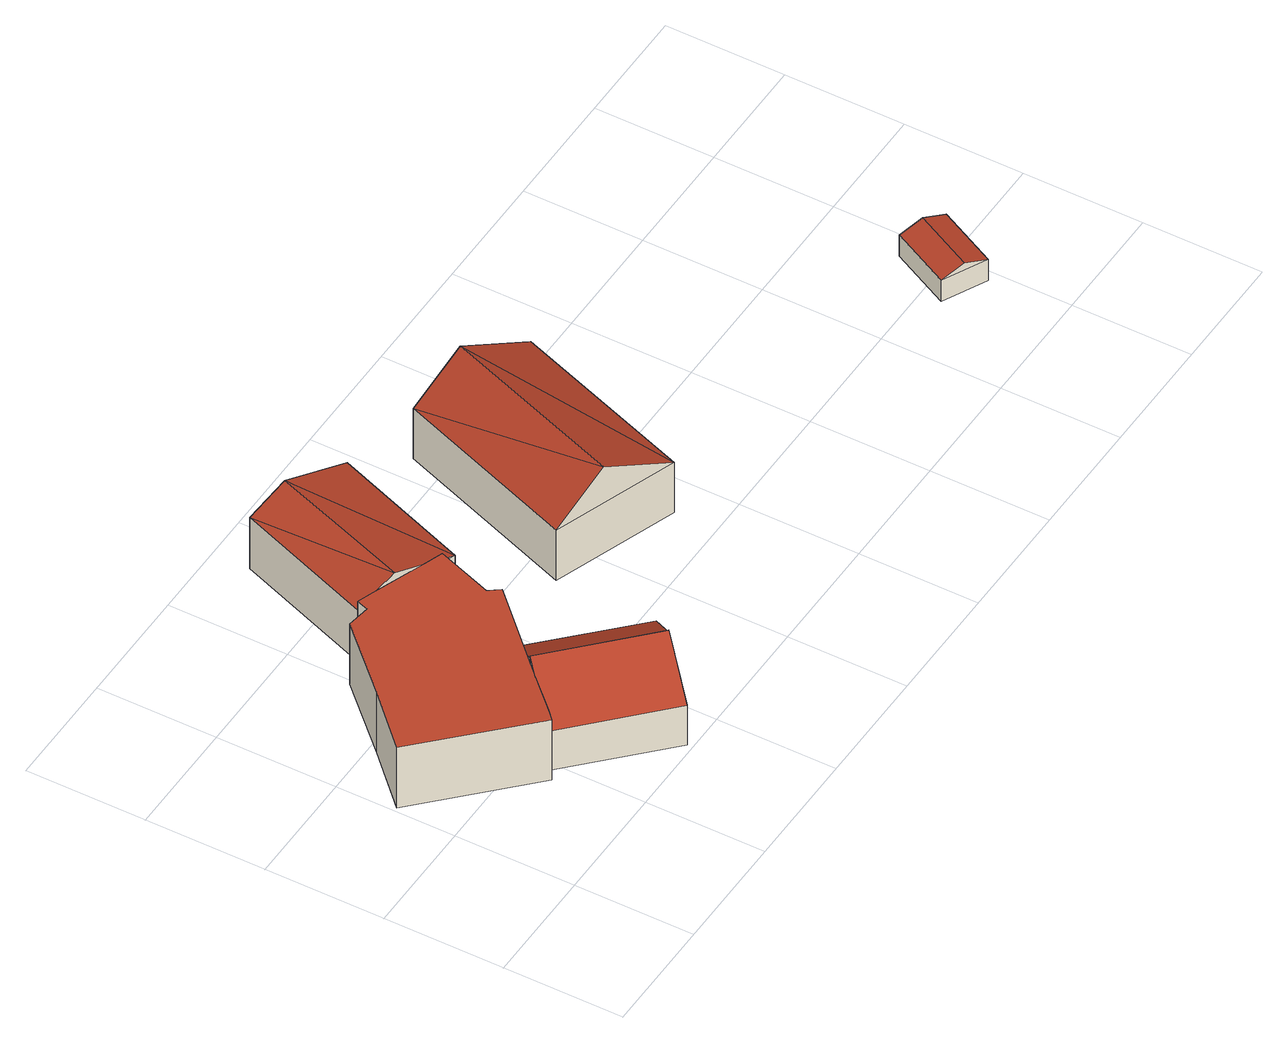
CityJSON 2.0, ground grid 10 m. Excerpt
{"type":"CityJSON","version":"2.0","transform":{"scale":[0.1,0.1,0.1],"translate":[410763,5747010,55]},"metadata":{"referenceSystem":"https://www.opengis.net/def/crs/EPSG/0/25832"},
"CityObjects":{
"building1":{"type":"Building","attributes":{"Gemeindeschluessel":"05570040","Geometrietyp2DReferenz":"3000","function":"31001_2700"},"children":["building1-1","building1-2","building1-3"]},
"building1-1":{"type":"BuildingPart","attributes":{"roofType":"9999","measuredHeight":6},"parents":["building1"],"geometry":[{"type":"Solid","lod":"2","boundaries":[[[[0,1,2,3,4,5,6,7,8,9,10,11,12,13]],[[11,14,15,12]],[[10,16,14,11]],[[9,17,16,10]],[[8,18,17,9]],[[7,19,20,18,8]],[[5,4,21]],[[19,7,6]],[[3,22,23,24,21,4]],[[2,25,22,3]],[[1,26,25,2]],[[0,13,27]],[[12,15,28,27,13]],[[20,19,24,23]],[[19,6,5,21,24]],[[26,1,0,27,28]],[[14,16,17,18,20,23,22,25,26,28,15]]]],"semantics":{"surfaces":[{"type":"RoofSurface"},{"type":"WallSurface"},{"type":"GroundSurface"}],"values":[[0,1,1,1,1,1,1,1,1,1,1,1,1,1,1,1,2]]}}]},
"building1-2":{"type":"BuildingPart","attributes":{"roofType":"2100","measuredHeight":6.86},"parents":["building1"],"geometry":[{"type":"Solid","lod":"2","boundaries":[[[[29,30,31,32]],[[27,28,30,29]],[[32,31,26,1,33]],[[0,27,29,32,33]],[[30,28,26,31]],[[0,33,1]],[[28,27,0,1,26]]]],"semantics":{"surfaces":[{"type":"WallSurface"},{"type":"RoofSurface"},{"type":"GroundSurface"},{"type":"ClosureSurface"}],"values":[[0,0,0,1,2,0,3]]}}]},
"building1-3":{"type":"BuildingPart","attributes":{"roofType":"3100","measuredHeight":6.82},"parents":["building1"],"geometry":[{"type":"Solid","lod":"2","boundaries":[[[[34,35,20,19]],[[36,37,35,34]],[[38,39,37,36]],[[34,40,36]],[[41,40,34]],[[34,19,6,41]],[[38,36,40]],[[40,41,5,21,38]],[[35,37,39,23,20]],[[39,38,24,23]],[[23,24,19,20]],[[6,5,41]],[[24,38,21]],[[6,19,24,21,5]]]],"semantics":{"surfaces":[{"type":"WallSurface"},{"type":"RoofSurface"},{"type":"GroundSurface"},{"type":"ClosureSurface"}],"values":[[0,0,0,0,1,1,1,1,2,0,3,0,0,3]]}}]},
"building2":{"type":"Building","attributes":{"Gemeindeschluessel":"05570040","Geometrietyp2DReferenz":"3000","function":"51009_1610","roofType":"2100","measuredHeight":6.44},"geometry":[{"type":"Solid","lod":"2","boundaries":[[[[42,43,44,45]],[[46,47,43,42]],[[48,49,47,46]],[[45,44,49,48]],[[46,42,45,48]],[[43,47,49,44]]]],"semantics":{"surfaces":[{"type":"WallSurface"},{"type":"RoofSurface"},{"type":"GroundSurface"}],"values":[[0,0,0,0,1,2]]}}]},
"building3":{"type":"Building","attributes":{"Geometrietyp2DReferenz":"3000","Gemeindeschluessel":"05570040","function":"31001_1000","roofType":"3100","measuredHeight":8.63},"address":[{"country":"Germany","locality":"Sendenhorst","thoroughfareNumber":"9","thoroughfareName":"Sunger"}],"geometry":[{"type":"Solid","lod":"2","boundaries":[[[[50,51,52,53]],[[54,55,51,50]],[[56,57,55,54]],[[53,52,57,56]],[[50,58,54]],[[56,59,53]],[[59,58,50]],[[50,53,59]],[[56,54,58]],[[58,59,56]],[[51,55,57,52]]]],"semantics":{"surfaces":[{"type":"WallSurface"},{"type":"RoofSurface"},{"type":"GroundSurface"}],"values":[[0,0,0,0,0,0,1,1,1,1,2]]}}]},
"building4":{"type":"Building","attributes":{"Gemeindeschluessel":"05570040","Geometrietyp2DReferenz":"3000","function":"31001_9998","roofType":"3100","measuredHeight":2.81},"geometry":[{"type":"Solid","lod":"2","boundaries":[[[[60,61,62,63]],[[64,65,61,60]],[[66,67,65,64]],[[63,62,67,66]],[[60,68,64]],[[66,69,63]],[[63,69,68,60]],[[64,68,69,66]],[[61,65,67,62]]]],"semantics":{"surfaces":[{"type":"WallSurface"},{"type":"RoofSurface"},{"type":"GroundSurface"}],"values":[[0,0,0,0,0,0,1,1,2]]}}]}
},
"vertices":[
[118,103,66],[128,113,66],[184,170,66],[177,179,66],[194,226,66],[177,232,66],[137,247,66],[120,253,66],[117,243,66],[97,246,66],[46,193,66],[4,151,66],[86,70,66],[93,77,66],[4,151,6],[86,70,6],[46,193,6],[97,246,6],[117,243,6],[120,253,57],[120,253,6],[194,226,60],[177,179,6],[194,226,6],[194,226,57],[184,170,6],[128,113,6],[93,77,45],[93,77,6],
[167,5,45],[167,5,6],[202,41,6],[202,41,74],[128,113,74],
[163,369,57],[163,369,6],[248,338,57],[248,338,6],[205,222,57],[205,222,6],[194,358,74],[152,241,74],
[202,41,72],[202,41,8],[226,66,8],[226,66,51],[128,113,72],[128,113,8],[153,138,51],[153,138,8],
[316,323,62],[316,323,12],[260,170,12],[260,170,62],[419,286,62],[419,286,12],[364,133,62],[364,133,12],[357,308,98],[302,155,98],
[690,64,29],[690,64,8],[715,114,8],[715,114,29],[654,82,29],[654,82,8],[679,132,29],[679,132,8],[672,73,36],[697,123,36]
]}
